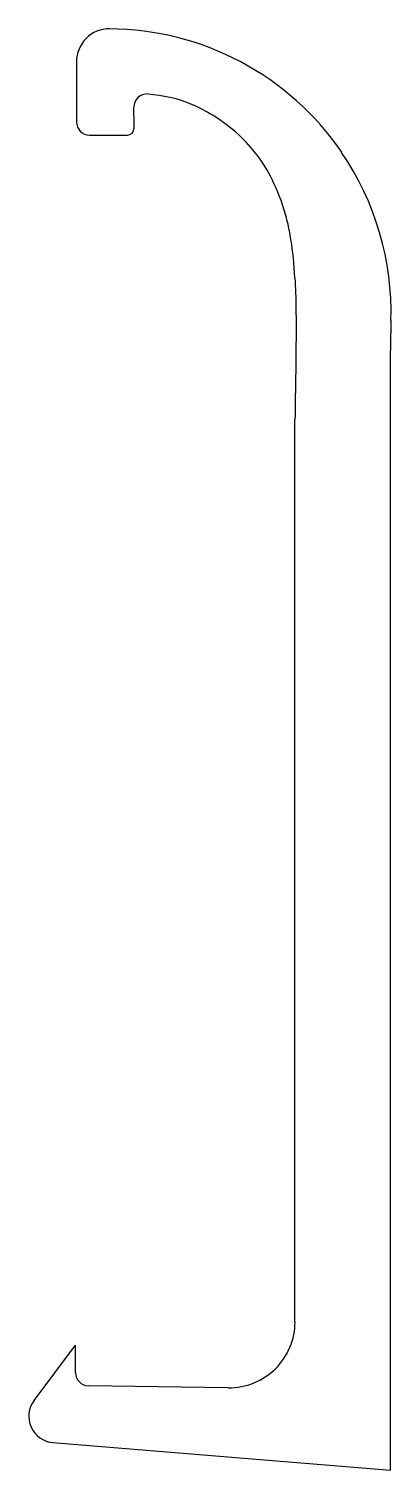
# Model space of a CAD drawing. Header units: millimetres. Extents: x 76 to 236, y 7 to 171.
# Drawn here: x 210.4 to 235.6, y 7 to 107 of the extents above.
import ezdxf

# ---------------------------------------------------------------- set-up
doc = ezdxf.new("R2010")
doc.units = ezdxf.units.MM
doc.linetypes.add('HIDDEN', pattern=[1.905, 1.27, -0.635])

msp = doc.modelspace()

# ---------------------------------------------------------------- linework, layer by layer
at = {"color": 7, "linetype": 'Continuous', "lineweight": 25}
for p, q in [((213.74, 104.72), (213.74, 100.54)), ((217.73, 100.37), (217.72, 101.56)), ((217.73, 100.09), (217.73, 100.37)), ((214.65, 99.63), (217.27, 99.63)), ((235.53, 7), (235.53, 84.69)), ((228.89, 17.29), (228.89, 79.88)), ((210.8, 11.84), (213.67, 15.67)), ((213.67, 13.76), (213.67, 15.67)), ((224.27, 12.72), (214.58, 12.84)), ((212.11, 8.92), (235.53, 7))]:
    msp.add_line(p, q, dxfattribs=at)
at = {"color": 7, "linetype": 'HIDDEN', "lineweight": 18, "flags": 128}
msp.add_lwpolyline([(218.68, 102.48), (218.68, 102.48)], dxfattribs=at)
at = {"color": 7, "linetype": 'Continuous', "lineweight": 25}
for centre, radius, start, end in [((216.02, 104.72), 2.28, 89.6753, 180), ((215.92, 87.37), 19.63, 34.3101, 89.6753), ((214.65, 100.54), 0.913, 180, 270), ((217.27, 100.09), 0.457, 270, 0), ((215.85, 87.32), 19.71, 358.3405, 34.3101), ((213.32, 89.7), 15.57, 19.1083, 28.1284), ((306.74, 84.69), 71.22, 178.3405, 180), ((224.33, 17.29), 4.57, 269.3048, 0), ((214.59, 13.76), 0.913, 180, 269.3048), ((212.26, 10.74), 1.83, 143.1301, 265.3048)]:
    msp.add_arc(centre, radius, start, end, dxfattribs=at)
for points, knots in [([(218.68, 102.48), (218.43, 102.49), (218.18, 102.4), (217.82, 102.05), (217.71, 101.81), (217.72, 101.56)], [0, 0, 0, 0, 0.5, 0.5, 1, 1, 1, 1]), ([(218.68, 102.48), (219.73, 102.42), (220.76, 102.18), (222.25, 101.55), (222.74, 101.29), (223.7, 100.71), (224.15, 100.38), (224.59, 100.01)], [0, 0, 0, 0, 0.5, 0.5, 0.75, 0.75, 1, 1, 1, 1]), ([(227.05, 97.04), (226.76, 97.57), (226.4, 98.09), (225.58, 99.09), (225.1, 99.58), (224.59, 100.01)], [0, 0, 0, 0, 0.5, 0.5, 1, 1, 1, 1]), ([(228.89, 89.7), (228.84, 90.68), (228.75, 91.55), (228.55, 92.79), (228.47, 93.19), (228.28, 93.99), (228.17, 94.39), (228.03, 94.8)], [0, 0, 0, 0, 0.5, 0.5, 0.75, 0.75, 1, 1, 1, 1]), ([(228.89, 89.7), (228.93, 89.04), (228.95, 88.32), (228.97, 86.8), (228.97, 85.98), (228.95, 83.46), (228.92, 81.64), (228.89, 79.88)], [0, 0, 0, 0, 0.25, 0.25, 0.5, 0.5, 1, 1, 1, 1])]:
    msp.add_open_spline(points, degree=3, knots=knots, dxfattribs=at)

doc.saveas('drawing.dxf')
